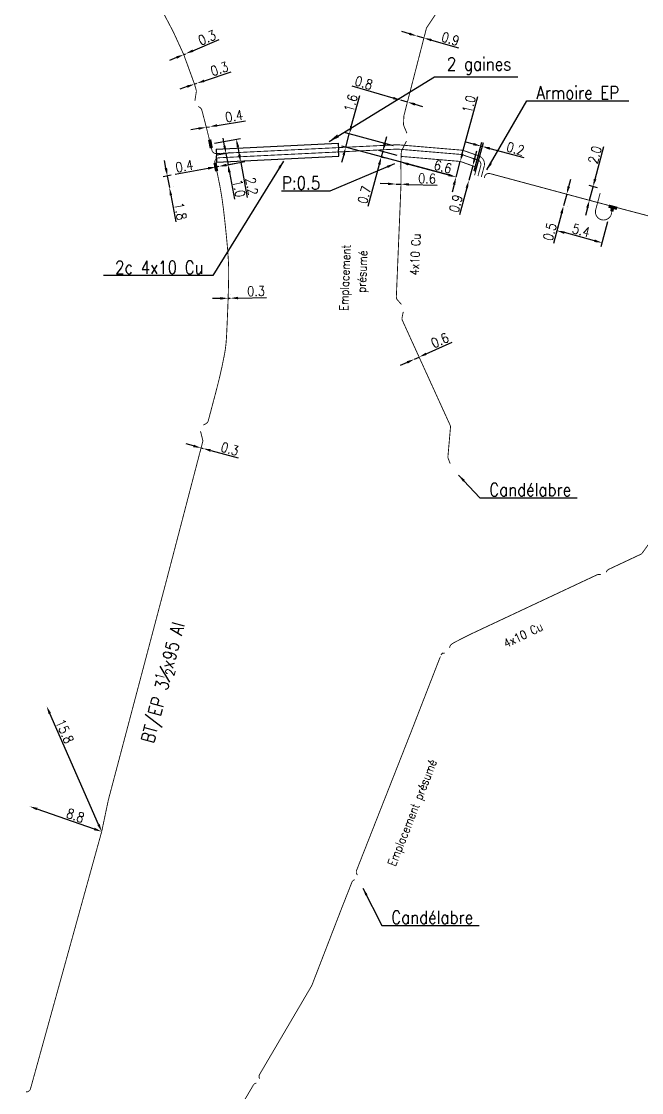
# Model space of a CAD drawing. Header units: millimetres. Extents: x 257011 to 257981, y 142997 to 144000.
# Drawn here: x 257338.4 to 257410, y 143789.8 to 143913.5 of the extents above; entities that cross this region are included whole.
import ezdxf
from ezdxf.enums import TextEntityAlignment as Align

# ---------------------------------------------------------------- set-up
doc = ezdxf.new("R2010")
doc.units = ezdxf.units.MM
doc.header["$PDMODE"] = 34
doc.linetypes.add('E_ST_Al', pattern=[2000, 1000, 1000])
doc.linetypes.add('E_ST_Cu', pattern=[2000, 1000, 1000])
doc.layers.get('0').update_dxf_attribs({"linetype": 'CONTINUOUS'})
doc.layers.get('DEFPOINTS').update_dxf_attribs({"linetype": 'CONTINUOUS'})
for name, color, linetype in [('E_110', 1, 'CONTINUOUS'), ('E_300', 7, 'CONTINUOUS'), ('E_400', 7, 'CONTINUOUS')]:
    doc.layers.add(name, color=color, linetype=linetype)
doc.styles.get("Standard").update_dxf_attribs({"font": 'romans.shx', "width": 0.85})
doc.dimstyles.get("Standard").update_dxf_attribs({"dimtxt": 1.5, "dimasz": 1.2, "dimexe": 0.625, "dimexo": 0.625, "dimgap": 0.25, "dimtad": 1, "dimdec": 1, "dimzin": 0, "dimdsep": 46, "dimtxsty": 'Standard', "dimcen": -0.5, "dimadec": 0, "dimazin": 0, "dimtfac": 1, "dimtdec": 1, "dimtmove": 0, "dimatfit": 3, "dimfxl": 0, "dimtolj": 1, "dimtzin": 0, "dimarcsym": 0})

# ---------------------------------------------------------------- blocks, each defined once
blk = doc.blocks.new('*D16')
at = {"layer": 'DEFPOINTS', "color": 0, "linetype": 'Continuous', "transparency": 16777216}
for p in [(257384.0805586174, 143911.851903649), (257384.0805586174, 143911.851903649), (257384.897266124, 143911.6163429376)]:
    blk.add_point(p, dxfattribs=at)
at = {"layer": 'E_110', "color": 0, "linetype": 'Continuous', "lineweight": -2, "transparency": 16777216}
for p, q in [((257383.2158094929, 143912.1013208729), (257382.3510603683, 143912.3507380968)), ((257384.0805586174, 143911.851903649), (257384.897266124, 143911.6163429376)), ((257385.7620152485, 143911.3669257138), (257388.8684205859, 143910.470953722))]:
    blk.add_line(p, q, dxfattribs=at)
at = {"layer": 'E_110', "color": 0, "linetype": 'Continuous', "transparency": 16777216}
for points in [[(257383.2573790302, 143912.245445727), (257383.1742399556, 143911.9571960188), (257384.0805586174, 143911.851903649)], [(257385.8035847858, 143911.5110505678), (257385.7204457112, 143911.2228008597), (257384.897266124, 143911.6163429376)]]:
    blk.add_solid(points, dxfattribs=at)
at = {"layer": 'E_110', "color": 0, "linetype": 'Continuous', "transparency": 16777216, "insert": (257387.9554401661, 143911.5148553764), "char_height": 1.125, "attachment_point": 5, "rotation": 343.91099660649814}
blk.add_mtext('\\A1;0.9', dxfattribs=at)
blk = doc.blocks.new('*D17')
at = {"layer": 'DEFPOINTS', "color": 0, "linetype": 'Continuous', "transparency": 16777216}
for p in [(257382.2154275738, 143904.4311930106), (257382.2154275738, 143904.4311930106), (257382.9840934623, 143904.2094888117)]:
    blk.add_point(p, dxfattribs=at)
at = {"layer": 'E_110', "color": 0, "linetype": 'Continuous', "lineweight": -2, "transparency": 16777216}
for p, q in [((257381.3506784492, 143904.6806102344), (257376.601000912, 143906.05054673)), ((257382.9840934623, 143904.2094888117), (257382.2154275738, 143904.4311930106)), ((257383.8488425869, 143903.9600715879), (257384.7135917115, 143903.7106543641))]:
    blk.add_line(p, q, dxfattribs=at)
at = {"layer": 'E_110', "color": 0, "linetype": 'Continuous', "transparency": 16777216}
for points in [[(257381.3922479865, 143904.8247350886), (257381.3091089119, 143904.5364853804), (257382.2154275738, 143904.4311930106)], [(257383.8904121242, 143904.104196442), (257383.8072730496, 143903.8159467338), (257382.9840934623, 143904.2094888117)]]:
    blk.add_solid(points, dxfattribs=at)
at = {"layer": 'E_110', "color": 0, "linetype": 'Continuous', "transparency": 16777216, "insert": (257377.9515527988, 143906.4415839548), "char_height": 1.125, "attachment_point": 5, "rotation": 343.9109966112014}
blk.add_mtext('\\A1;0.8', dxfattribs=at)
blk = doc.blocks.new('*D18')
at = {"layer": 'DEFPOINTS', "color": 0, "linetype": 'Continuous', "transparency": 16777216}
for p in [(257381.6484903214, 143894.7444135288), (257381.6484903214, 143894.7444135288), (257382.2482731256, 143894.7282707989)]:
    blk.add_point(p, dxfattribs=at)
at = {"layer": 'E_110', "color": 0, "linetype": 'Continuous', "lineweight": -2, "transparency": 16777216}
for p, q in [((257380.748816115, 143894.7686276236), (257379.8491419086, 143894.7928417185)), ((257381.6484903214, 143894.7444135288), (257382.2482731256, 143894.7282707989)), ((257383.147947332, 143894.704056704), (257386.4253319409, 143894.6158482156))]:
    blk.add_line(p, q, dxfattribs=at)
at = {"layer": 'E_110', "color": 0, "linetype": 'Continuous', "transparency": 16777216}
for points in [[(257380.7528517974, 143894.9185733247), (257380.7447804325, 143894.6186819226), (257381.6484903214, 143894.7444135288)], [(257383.1519830145, 143894.8540024051), (257383.1439116495, 143894.554111003), (257382.2482731256, 143894.7282707989)]]:
    blk.add_solid(points, dxfattribs=at)
at = {"layer": 'E_110', "color": 0, "linetype": 'Continuous', "transparency": 16777216, "insert": (257385.256655152, 143895.3975739177), "char_height": 1.125, "attachment_point": 5, "rotation": 358.4582968116685}
blk.add_mtext('\\A1;0.6', dxfattribs=at)
blk = doc.blocks.new('*D19')
at = {"layer": 'DEFPOINTS', "color": 0, "linetype": 'Continuous', "transparency": 16777216}
for p in [(257383.7862178824, 143874.5155924074), (257383.7862178824, 143874.5155924074), (257384.3322710275, 143874.7642406787)]:
    blk.add_point(p, dxfattribs=at)
at = {"layer": 'E_110', "color": 0, "linetype": 'Continuous', "lineweight": -2, "transparency": 16777216}
for p, q in [((257385.1513507451, 143875.1372130855), (257388.1351411448, 143876.4958982818)), ((257382.9671381648, 143874.1426200006), (257382.1480584473, 143873.7696475938)), ((257383.7862178824, 143874.5155924074), (257384.3322710275, 143874.7642406787))]:
    blk.add_line(p, q, dxfattribs=at)
at = {"layer": 'E_110', "color": 0, "linetype": 'Continuous', "transparency": 16777216}
for points in [[(257385.0891886773, 143875.2737263718), (257385.2135128129, 143875.0006997992), (257384.3322710275, 143874.7642406787)], [(257382.904976097, 143874.2791332869), (257383.0293002326, 143874.0061067143), (257383.7862178824, 143874.5155924074)]]:
    blk.add_solid(points, dxfattribs=at)
at = {"layer": 'E_110', "color": 0, "linetype": 'Continuous', "transparency": 16777216, "insert": (257386.7419754647, 143876.6856083184), "char_height": 1.125, "attachment_point": 5, "rotation": 24.482405181114153}
blk.add_mtext('\\A1;0.6', dxfattribs=at)
blk = doc.blocks.new('*D36')
at = {"layer": 'DEFPOINTS', "color": 0, "linetype": 'Continuous', "transparency": 16777216}
for p in [(257382.2328886823, 143897.2722950568), (257388.6065720284, 143895.5587721934), (257388.6065720284, 143895.5587721933)]:
    blk.add_point(p, dxfattribs=at)
at = {"layer": 'E_110', "color": 0, "linetype": 'Continuous', "lineweight": -2, "transparency": 16777216}
for p, q in [((257382.1111896153, 143896.8196186828), (257382.1111896152, 143896.8196186827)), ((257383.1020273204, 143897.0386328481), (257387.7374333903, 143895.792434402)), ((257388.4848729614, 143895.1060958194), (257388.4848729614, 143895.1060958193))]:
    blk.add_line(p, q, dxfattribs=at)
at = {"layer": 'E_110', "color": 0, "linetype": 'Continuous', "transparency": 16777216}
for points in [[(257383.1409710218, 143897.1834892877), (257383.0630836189, 143896.8937764084), (257382.2328886823, 143897.2722950567)], [(257387.7763770917, 143895.9372908417), (257387.6984896889, 143895.6475779623), (257388.6065720284, 143895.5587721933)]]:
    blk.add_solid(points, dxfattribs=at)
at = {"layer": 'E_110', "color": 0, "linetype": 'Continuous', "transparency": 16777216, "insert": (257387.080295678, 143896.7457325444), "char_height": 1.125, "attachment_point": 5, "rotation": 344.95220706521417}
blk.add_mtext('\\A1;6.6', dxfattribs=at)
blk = doc.blocks.new('*D37')
at = {"layer": 'DEFPOINTS', "color": 0, "linetype": 'Continuous', "transparency": 16777216}
for p in [(257379.4643330626, 143898.0166030355), (257379.969502646, 143897.8807915141), (257382.2605666528, 143897.9379342085)]:
    blk.add_point(p, dxfattribs=at)
at = {"layer": 'E_110', "color": 0, "linetype": 'Continuous', "lineweight": -2, "transparency": 16777216}
for p, q in [((257380.3719208946, 143899.3776413908), (257380.6055831035, 143900.2467800289)), ((257381.8078902788, 143898.0596332756), (257379.6855823118, 143898.6302018199)), ((257379.9170094366, 143897.8949039684), (257380.42217902, 143897.759092447)), ((257380.1382586858, 143898.5085027528), (257379.969502646, 143897.8807915141)), ((257379.7358404371, 143897.0116528761), (257378.4314717512, 143892.1598746243))]:
    blk.add_line(p, q, dxfattribs=at)
at = {"layer": 'E_110', "color": 0, "linetype": 'Continuous', "transparency": 16777216}
for points in [[(257380.227064455, 143899.4165850923), (257380.5167773343, 143899.3386976894), (257380.1382586858, 143898.5085027528)], [(257379.5909839975, 143897.0505965776), (257379.8806968768, 143896.9727091746), (257379.969502646, 143897.8807915141)]]:
    blk.add_solid(points, dxfattribs=at)
at = {"layer": 'E_110', "color": 0, "linetype": 'Continuous', "transparency": 16777216, "insert": (257378.0159574717, 143893.5030977606), "char_height": 1.125, "attachment_point": 5, "rotation": 74.9522070503977}
blk.add_mtext('\\A1;0.7', dxfattribs=at)
blk = doc.blocks.new('*D38')
at = {"layer": 'DEFPOINTS', "color": 0, "linetype": 'Continuous', "transparency": 16777216}
for p in [(257389.0907701059, 143897.3598133631), (257388.6065720284, 143895.5587721934), (257388.6065720283, 143895.5587721935)]:
    blk.add_point(p, dxfattribs=at)
at = {"layer": 'E_110', "color": 0, "linetype": 'Continuous', "lineweight": -2, "transparency": 16777216}
for p, q in [((257389.3244323146, 143898.2289520013), (257391.1059767282, 143904.8556508324)), ((257388.6065720283, 143895.5587721935), (257389.0907701059, 143897.3598133632)), ((257388.1538956544, 143895.6804712605), (257388.1538956543, 143895.6804712605)), ((257388.3729098196, 143894.6896335554), (257388.1392476109, 143893.8204949173))]:
    blk.add_line(p, q, dxfattribs=at)
at = {"layer": 'E_110', "color": 0, "linetype": 'Continuous', "transparency": 16777216}
for points in [[(257389.1795758749, 143898.2678957027), (257389.4692887542, 143898.1900082998), (257389.0907701059, 143897.3598133632)], [(257388.2280533799, 143894.7285772568), (257388.5177662593, 143894.6506898539), (257388.6065720283, 143895.5587721935)]]:
    blk.add_solid(points, dxfattribs=at)
at = {"layer": 'E_110', "color": 0, "linetype": 'Continuous', "transparency": 16777216, "insert": (257390.0906599038, 143903.9678261252), "char_height": 1.125, "attachment_point": 5, "rotation": 74.95220706039304}
blk.add_mtext('\\A1;1.0', dxfattribs=at)
blk = doc.blocks.new('*D39')
at = {"layer": 'DEFPOINTS', "color": 0, "linetype": 'Continuous', "transparency": 16777216}
for p in [(257391.4715336029, 143899.1297923487), (257390.5778059908, 143895.8054498916), (257390.7419766226, 143895.7613136967)]:
    blk.add_point(p, dxfattribs=at)
at = {"layer": 'E_110', "color": 0, "linetype": 'Continuous', "lineweight": -2, "transparency": 16777216}
for p, q in [((257390.6023949647, 143899.363454557), (257389.7332563265, 143899.5971167653)), ((257390.6995050577, 143896.2581262656), (257391.5932326698, 143899.5824687228)), ((257390.8636756894, 143896.2139900707), (257391.7574033014, 143899.5383325279)), ((257391.4715336029, 143899.1297923487), (257391.6357042346, 143899.0856561538)), ((257392.5048428728, 143898.8519939455), (257396.4171169151, 143897.8002047925))]:
    blk.add_line(p, q, dxfattribs=at)
at = {"layer": 'E_110', "color": 0, "linetype": 'Continuous', "transparency": 16777216}
for points in [[(257390.6413386661, 143899.5083109968), (257390.5634512633, 143899.2185981174), (257391.4715336029, 143899.1297923487)], [(257392.5437865742, 143898.9968503852), (257392.4658991714, 143898.7071375059), (257391.6357042346, 143899.0856561538)]]:
    blk.add_solid(points, dxfattribs=at)
at = {"layer": 'E_110', "color": 0, "linetype": 'Continuous', "transparency": 16777216, "insert": (257395.4633307929, 143898.8332549091), "char_height": 1.125, "attachment_point": 5, "rotation": 344.9522070878799}
blk.add_mtext('\\A1;0.2', dxfattribs=at)
blk = doc.blocks.new('*D40')
at = {"layer": 'DEFPOINTS', "color": 0, "linetype": 'Continuous', "transparency": 16777216}
for p in [(257390.5269457365, 143896.8546313218), (257390.0726025527, 143895.1646395255), (257390.0726025527, 143895.1646395255)]:
    blk.add_point(p, dxfattribs=at)
at = {"layer": 'E_110', "color": 0, "linetype": 'Continuous', "lineweight": -2, "transparency": 16777216}
for p, q in [((257390.7606079453, 143897.7237699599), (257390.9942701541, 143898.592908598)), ((257390.5269457365, 143896.8546313218), (257390.0726025527, 143895.1646395255)), ((257389.8389403439, 143894.2955008874), (257388.9995644927, 143891.173327268))]:
    blk.add_line(p, q, dxfattribs=at)
at = {"layer": 'E_110', "color": 0, "linetype": 'Continuous', "transparency": 16777216}
for points in [[(257390.6157515057, 143897.7627136614), (257390.905464385, 143897.6848262585), (257390.5269457365, 143896.8546313218)], [(257389.6940839042, 143894.3344445889), (257389.9837967836, 143894.256557186), (257390.0726025527, 143895.1646395255)]]:
    blk.add_solid(points, dxfattribs=at)
at = {"layer": 'E_110', "color": 0, "linetype": 'Continuous', "transparency": 16777216, "insert": (257388.5781391155, 143892.494563266), "char_height": 1.125, "attachment_point": 5, "rotation": 74.95220705473527}
blk.add_mtext('\\A1;0.9', dxfattribs=at)
blk = doc.blocks.new('*D41')
at = {"layer": 'DEFPOINTS', "color": 0, "linetype": 'Continuous', "transparency": 16777216}
for p in [(257401.3738719273, 143893.5760787343), (257401.01039738, 143892.2240852974), (257401.0103973808, 143892.2240852972)]:
    blk.add_point(p, dxfattribs=at)
at = {"layer": 'E_110', "color": 0, "linetype": 'Continuous', "lineweight": -2, "transparency": 16777216}
for p, q in [((257401.6075341364, 143894.4452173723), (257401.8411963452, 143895.3143560103)), ((257401.3738719277, 143893.5760787342), (257401.0103973808, 143892.2240852972)), ((257401.8265483013, 143893.4543796672), (257401.8265483017, 143893.4543796671)), ((257400.776735172, 143891.3549466591), (257399.8455963899, 143887.8914482301)), ((257401.463073754, 143892.1023862304), (257401.4630737548, 143892.1023862302))]:
    blk.add_line(p, q, dxfattribs=at)
at = {"layer": 'E_110', "color": 0, "linetype": 'Continuous', "transparency": 16777216}
for points in [[(257401.4626776968, 143894.4841610737), (257401.7523905761, 143894.4062736708), (257401.3738719277, 143893.5760787342)], [(257400.6318787324, 143891.3938903606), (257400.9215916117, 143891.3160029577), (257401.0103973808, 143892.2240852972)]]:
    blk.add_solid(points, dxfattribs=at)
at = {"layer": 'E_110', "color": 0, "linetype": 'Continuous', "transparency": 16777216, "insert": (257399.4300821103, 143889.2346713662), "char_height": 1.125, "attachment_point": 5, "rotation": 74.95220705806165}
blk.add_mtext('\\A1;0.5', dxfattribs=at)
blk = doc.blocks.new('*D42')
at = {"layer": 'DEFPOINTS', "color": 0, "linetype": 'Continuous', "transparency": 16777216}
for p in [(257401.0103973799, 143892.2240852974), (257406.2252292086, 143890.8221120456), (257400.2418174969, 143889.365246991)]:
    blk.add_point(p, dxfattribs=at)
at = {"layer": 'E_110', "color": 0, "linetype": 'Continuous', "lineweight": -2, "transparency": 16777216}
for p, q in [((257400.8886983129, 143891.7714089234), (257400.1201184299, 143888.912570617)), ((257406.1035301416, 143890.3694356716), (257405.3349502586, 143887.5105973652)), ((257404.5875106875, 143888.1969359478), (257401.110956135, 143889.1315847824))]:
    blk.add_line(p, q, dxfattribs=at)
at = {"layer": 'E_110', "color": 0, "linetype": 'Continuous', "transparency": 16777216}
for points in [[(257401.1498998365, 143889.2764412221), (257401.0720124336, 143888.9867283427), (257400.2418174969, 143889.365246991)], [(257404.626454389, 143888.3417923875), (257404.5485669861, 143888.0520795081), (257405.4566493256, 143887.9632737392)]]:
    blk.add_solid(points, dxfattribs=at)
at = {"layer": 'E_110', "color": 0, "linetype": 'Continuous', "transparency": 16777216, "insert": (257403.0439519185, 143889.3885425635), "char_height": 1.125, "attachment_point": 5, "rotation": 344.9522070657281}
blk.add_mtext('\\A1;5.4', dxfattribs=at)
blk = doc.blocks.new('*D43')
at = {"layer": 'DEFPOINTS', "color": 0, "linetype": 'Continuous', "transparency": 16777216}
for p in [(257404.4181924152, 143894.4410075097), (257405.3716189483, 143894.1846850546), (257403.9961333679, 143892.8711009863)]:
    blk.add_point(p, dxfattribs=at)
at = {"layer": 'E_110', "color": 0, "linetype": 'Continuous', "lineweight": -2, "transparency": 16777216}
for p, q in [((257404.6518546239, 143895.3101461478), (257405.6631257698, 143899.0717078975)), ((257404.9189425743, 143894.3063841216), (257403.9655160412, 143894.5627065767)), ((257403.9961333678, 143892.8711009863), (257404.4181924152, 143894.4410075097)), ((257403.7624711591, 143892.0019623482), (257403.5288089504, 143891.1328237101))]:
    blk.add_line(p, q, dxfattribs=at)
at = {"layer": 'E_110', "color": 0, "linetype": 'Continuous', "transparency": 16777216}
for points in [[(257404.5069981842, 143895.3490898492), (257404.7967110635, 143895.2712024463), (257404.4181924152, 143894.4410075097)], [(257403.6176147194, 143892.0409060496), (257403.9073275988, 143891.9630186467), (257403.9961333678, 143892.8711009863)]]:
    blk.add_solid(points, dxfattribs=at)
at = {"layer": 'E_110', "color": 0, "linetype": 'Continuous', "transparency": 16777216, "insert": (257404.6300756527, 143898.1179217758), "char_height": 1.125, "attachment_point": 5, "rotation": 74.95220706315794}
blk.add_mtext('\\A1;2.0', dxfattribs=at)
blk = doc.blocks.new('*D137')
at = {"layer": 'DEFPOINTS', "color": 0, "linetype": 'Continuous', "transparency": 16777216}
for p in [(257339.3812357491, 143822.8539637065), (257339.3812357491, 143822.8539637064), (257347.6885256034, 143819.9507008394)]:
    blk.add_point(p, dxfattribs=at)
at = {"layer": 'E_110', "color": 0, "linetype": 'Continuous', "lineweight": -2, "transparency": 16777216}
blk.add_line((257346.8389164138, 143820.2476254507), (257340.2308449387, 143822.557039095), dxfattribs=at)
at = {"layer": 'E_110', "color": 0, "linetype": 'Continuous', "transparency": 16777216}
for points in [[(257340.2803323739, 143822.6986406266), (257340.1813575035, 143822.4154375634), (257339.3812357491, 143822.8539637064)], [(257346.888403849, 143820.3892269823), (257346.7894289786, 143820.1060239191), (257347.6885256034, 143819.9507008393)]]:
    blk.add_solid(points, dxfattribs=at)
at = {"layer": 'E_110', "color": 0, "linetype": 'Continuous', "transparency": 16777216, "insert": (257344.661317228, 143821.8031439268), "char_height": 1.125, "attachment_point": 5, "rotation": 340.73630862838536}
blk.add_mtext('\\A1;8.8', dxfattribs=at)
blk = doc.blocks.new('*D138')
at = {"layer": 'DEFPOINTS', "color": 0, "linetype": 'Continuous', "transparency": 16777216}
for p in [(257341.3359037595, 143834.4173589092), (257341.3359037595, 143834.4173589092), (257347.6885256035, 143819.9507008394)]:
    blk.add_point(p, dxfattribs=at)
at = {"layer": 'E_110', "color": 0, "linetype": 'Continuous', "lineweight": -2, "transparency": 16777216}
blk.add_line((257347.3266673972, 143820.7747509826), (257341.6977619658, 143833.5933087659), dxfattribs=at)
at = {"layer": 'E_110', "color": 0, "linetype": 'Continuous', "transparency": 16777216}
for points in [[(257341.8351036564, 143833.653618467), (257341.5604202753, 143833.5329990649), (257341.3359037595, 143834.4173589092)], [(257347.4640090878, 143820.8350606837), (257347.1893257067, 143820.7144412816), (257347.6885256035, 143819.9507008394)]]:
    blk.add_solid(points, dxfattribs=at)
at = {"layer": 'E_110', "color": 0, "linetype": 'Continuous', "transparency": 16777216, "insert": (257343.419907355, 143831.5368840626), "char_height": 1.125, "attachment_point": 5, "rotation": 293.7073148051027}
blk.add_mtext('\\A1;15.8', dxfattribs=at)
blk = doc.blocks.new('*D139')
at = {"layer": 'DEFPOINTS', "color": 0, "linetype": 'Continuous', "transparency": 16777216}
for p in [(257359.1623859738, 143864.263766694), (257359.4040087981, 143864.1995918488), (257359.4040087982, 143864.1995918491)]:
    blk.add_point(p, dxfattribs=at)
at = {"layer": 'E_110', "color": 0, "linetype": 'Continuous', "lineweight": -2, "transparency": 16777216}
for p, q in [((257358.2925438062, 143864.4947961369), (257357.4227016385, 143864.7258255794)), ((257359.1623859739, 143864.2637666943), (257359.4040087982, 143864.1995918491)), ((257359.2827138085, 143864.7168094896), (257359.2827138086, 143864.71680949)), ((257359.5243366327, 143864.6526346445), (257359.5243366328, 143864.6526346448)), ((257360.2738509658, 143863.9685624066), (257363.4425617197, 143863.1269551514))]:
    blk.add_line(p, q, dxfattribs=at)
at = {"layer": 'E_110', "color": 0, "linetype": 'Continuous', "transparency": 16777216}
for points in [[(257358.3310487133, 143864.6397698315), (257358.2540388991, 143864.3498224423), (257359.1623859739, 143864.2637666943)], [(257360.3123558729, 143864.1135361012), (257360.2353460587, 143863.823588712), (257359.4040087982, 143864.1995918491)]]:
    blk.add_solid(points, dxfattribs=at)
at = {"layer": 'E_110', "color": 0, "linetype": 'Continuous', "transparency": 16777216, "insert": (257362.4856519622, 143864.1571125308), "char_height": 1.125, "attachment_point": 5, "rotation": 345.12569520120223}
blk.add_mtext('\\A1;0.3', dxfattribs=at)
blk = doc.blocks.new('*D140')
at = {"layer": 'DEFPOINTS', "color": 0, "linetype": 'Continuous', "transparency": 16777216}
for p in [(257356.1771634505, 143895.8523322213), (257355.5112091742, 143894.3396350521), (257355.5112091749, 143894.3396350522)]:
    blk.add_point(p, dxfattribs=at)
at = {"layer": 'E_110', "color": 0, "linetype": 'Continuous', "lineweight": -2, "transparency": 16777216}
for p, q in [((257355.099066494, 143896.5682153243), (257354.9354001634, 143897.4532087323)), ((257355.7162293838, 143895.7670893407), (257354.801798758, 143895.5979790357)), ((257355.2627328247, 143895.6832219163), (257355.5112091749, 143894.3396350522)), ((257355.9721432409, 143894.4248779326), (257355.9721432415, 143894.4248779328)), ((257355.6748755056, 143893.4546416442), (257356.2462463564, 143890.3650664431))]:
    blk.add_line(p, q, dxfattribs=at)
at = {"layer": 'E_110', "color": 0, "linetype": 'Continuous', "transparency": 16777216}
for points in [[(257355.2465653954, 143896.595493046), (257354.9515675927, 143896.5409376025), (257355.2627328247, 143895.6832219163)], [(257355.8223744069, 143893.481919366), (257355.5273766042, 143893.4273639224), (257355.5112091749, 143894.3396350522)]]:
    blk.add_solid(points, dxfattribs=at)
at = {"layer": 'E_110', "color": 0, "linetype": 'Continuous', "transparency": 16777216, "insert": (257356.779888603, 143891.6037459486), "char_height": 1.125, "attachment_point": 5, "rotation": 280.4776218003373}
blk.add_mtext('\\A1;1.8', dxfattribs=at)
blk = doc.blocks.new('*D141')
at = {"layer": 'DEFPOINTS', "color": 0, "linetype": 'Continuous', "transparency": 16777216}
for p in [(257360.8660838738, 143896.7194781156), (257361.1944087853, 143896.7801969108), (257361.1944087853, 143896.7801969108)]:
    blk.add_point(p, dxfattribs=at)
at = {"layer": 'E_110', "color": 0, "linetype": 'Continuous', "lineweight": -2, "transparency": 16777216}
for p, q in [((257359.9810904658, 143896.5558117849), (257356.1771634505, 143895.8523322213)), ((257361.1944087853, 143896.7801969108), (257360.8660838738, 143896.7194781155)), ((257362.0794021934, 143896.9438632414), (257362.9643956013, 143897.1075295719))]:
    blk.add_line(p, q, dxfattribs=at)
at = {"layer": 'E_110', "color": 0, "linetype": 'Continuous', "transparency": 16777216}
for points in [[(257359.953812744, 143896.7033106863), (257360.0083681876, 143896.4083128836), (257360.8660838738, 143896.7194781155)], [(257362.0521244716, 143897.0913621427), (257362.1066799151, 143896.79636434), (257361.1944087853, 143896.7801969108)]]:
    blk.add_solid(points, dxfattribs=at)
at = {"layer": 'E_110', "color": 0, "linetype": 'Continuous', "transparency": 16777216, "insert": (257357.2326186426, 143896.8102404619), "char_height": 1.125, "attachment_point": 5, "rotation": 10.47762179620438}
blk.add_mtext('\\A1;0.4', dxfattribs=at)
blk = doc.blocks.new('*D142')
at = {"layer": 'DEFPOINTS', "color": 0, "linetype": 'Continuous', "transparency": 16777216}
for p in [(257360.5656426282, 143898.020160294), (257361.1944087854, 143896.7801969108), (257362.2757041008, 143896.9801663512)]:
    blk.add_point(p, dxfattribs=at)
at = {"layer": 'E_110', "color": 0, "linetype": 'Continuous', "lineweight": -2, "transparency": 16777216}
for p, q in [((257361.8695151283, 143899.1765531196), (257361.7058487977, 143900.0615465276)), ((257361.0265766949, 143898.1054031745), (257362.4941155256, 143898.3768025921)), ((257362.033181459, 143898.2915597116), (257362.2757041008, 143896.9801663512)), ((257361.6553428521, 143896.8654397913), (257362.7366381675, 143897.0654092318)), ((257362.4393704315, 143896.0951729433), (257363.0107412823, 143893.0055977421))]:
    blk.add_line(p, q, dxfattribs=at)
at = {"layer": 'E_110', "color": 0, "linetype": 'Continuous', "transparency": 16777216}
for points in [[(257362.0170140297, 143899.2038308413), (257361.722016227, 143899.1492753978), (257362.033181459, 143898.2915597116)], [(257362.5868693329, 143896.122450665), (257362.2918715301, 143896.0678952215), (257362.2757041008, 143896.9801663512)]]:
    blk.add_solid(points, dxfattribs=at)
at = {"layer": 'E_110', "color": 0, "linetype": 'Continuous', "transparency": 16777216, "insert": (257363.5443835289, 143894.2442772475), "char_height": 1.125, "attachment_point": 5, "rotation": 280.47762179919357}
blk.add_mtext('\\A1;1.0', dxfattribs=at)
blk = doc.blocks.new('*D143')
at = {"layer": 'DEFPOINTS', "color": 0, "linetype": 'Continuous', "transparency": 16777216}
for p in [(257360.2442903695, 143899.385013969), (257361.1944087853, 143896.7801969108), (257363.7396515767, 143897.2509016013)]:
    blk.add_point(p, dxfattribs=at)
at = {"layer": 'E_110', "color": 0, "linetype": 'Continuous', "lineweight": -2, "transparency": 16777216}
for p, q in [((257360.7052244362, 143899.4702568496), (257363.7033737319, 143900.0247198428)), ((257363.4061059959, 143899.0544835543), (257363.575985246, 143898.1358950093)), ((257361.655342852, 143896.8654397913), (257364.2005856434, 143897.3361444819)), ((257363.7396515767, 143897.2509016013), (257364.492059723, 143893.1824029256))]:
    blk.add_line(p, q, dxfattribs=at)
at = {"layer": 'E_110', "color": 0, "linetype": 'Continuous', "transparency": 16777216}
for points in [[(257363.5536048973, 143899.0817612761), (257363.2586070946, 143899.0272058325), (257363.2424396652, 143899.9394769623)], [(257363.7234841474, 143898.1631727311), (257363.4284863447, 143898.1086172876), (257363.7396515767, 143897.2509016013)]]:
    blk.add_solid(points, dxfattribs=at)
at = {"layer": 'E_110', "color": 0, "linetype": 'Continuous', "transparency": 16777216, "insert": (257365.013280864, 143894.4882471093), "char_height": 1.125, "attachment_point": 5, "rotation": 280.47762179934676}
blk.add_mtext('\\A1;2.2', dxfattribs=at)
blk = doc.blocks.new('*D144')
at = {"layer": 'DEFPOINTS', "color": 0, "linetype": 'Continuous', "transparency": 16777216}
for p in [(257359.771963815, 143901.3036687906), (257360.1173276443, 143901.3604475302), (257360.1173276443, 143901.3604475301)]:
    blk.add_point(p, dxfattribs=at)
at = {"layer": 'E_110', "color": 0, "linetype": 'Continuous', "lineweight": -2, "transparency": 16777216}
for p, q in [((257359.771963815, 143901.3036687906), (257360.1173276443, 143901.3604475301)), ((257361.0054060631, 143901.5064500034), (257364.2854814131, 143902.0457031859)), ((257358.8838853962, 143901.1576663173), (257357.9958069775, 143901.0116638441))]:
    blk.add_line(p, q, dxfattribs=at)
at = {"layer": 'E_110', "color": 0, "linetype": 'Continuous', "transparency": 16777216}
for points in [[(257358.8595516506, 143901.3056793871), (257358.9082191417, 143901.0096532475), (257359.771963815, 143901.3036687906)], [(257360.9810723175, 143901.6544630732), (257361.0297398086, 143901.3584369336), (257360.1173276443, 143901.3604475301)]]:
    blk.add_solid(points, dxfattribs=at)
at = {"layer": 'E_110', "color": 0, "linetype": 'Continuous', "transparency": 16777216, "insert": (257362.9678142197, 143902.5891431802), "char_height": 1.125, "attachment_point": 5, "rotation": 9.3360651136077}
blk.add_mtext('\\A1;0.4', dxfattribs=at)
blk = doc.blocks.new('*D145')
at = {"layer": 'DEFPOINTS', "color": 0, "linetype": 'Continuous', "transparency": 16777216}
for p in [(257362.2888625888, 143881.5565008148), (257362.2888625888, 143881.5565008151), (257362.5388171055, 143881.5612694278)]:
    blk.add_point(p, dxfattribs=at)
at = {"layer": 'E_110', "color": 0, "linetype": 'Continuous', "lineweight": -2, "transparency": 16777216}
for p, q in [((257361.3890263294, 143881.5393338081), (257360.4891900699, 143881.5221668011)), ((257362.2799214394, 143882.0251655332), (257362.2799214394, 143882.0251655336)), ((257362.2888625888, 143881.5565008151), (257362.5388171055, 143881.5612694282)), ((257362.529875956, 143882.0299341463), (257362.529875956, 143882.0299341466)), ((257363.4386533649, 143881.5784364352), (257366.7166283105, 143881.6409733893))]:
    blk.add_line(p, q, dxfattribs=at)
at = {"layer": 'E_110', "color": 0, "linetype": 'Continuous', "transparency": 16777216}
for points in [[(257361.3861651616, 143881.689306518), (257361.3918874972, 143881.3893610982), (257362.2888625888, 143881.5565008151)], [(257363.4357921971, 143881.7284091451), (257363.4415145328, 143881.4284637253), (257362.5388171055, 143881.5612694282)]]:
    blk.add_solid(points, dxfattribs=at)
at = {"layer": 'E_110', "color": 0, "linetype": 'Continuous', "transparency": 16777216, "insert": (257365.5132531285, 143882.3681519653), "char_height": 1.125, "attachment_point": 5, "rotation": 1.0929518915545495}
blk.add_mtext('\\A1;0.3', dxfattribs=at)
blk = doc.blocks.new('*D146')
at = {"layer": 'DEFPOINTS', "color": 0, "linetype": 'Continuous', "transparency": 16777216}
for p in [(257375.861848338, 143898.9851073663), (257381.827031271, 143899.0382199297), (257388.6065720284, 143895.5587721934)]:
    blk.add_point(p, dxfattribs=at)
at = {"layer": 'E_110', "color": 0, "linetype": 'Continuous', "lineweight": -2, "transparency": 16777216}
for p, q in [((257376.5109100286, 143901.3993813611), (257377.4739471106, 143904.9815298938)), ((257381.374354897, 143899.1599189967), (257375.824571446, 143900.65194179)), ((257375.861848338, 143898.9851073663), (257376.27724782, 143900.5302427229)), ((257388.1538956544, 143895.6804712604), (257375.409171964, 143899.1068064333)), ((257375.6281861294, 143898.1159687282), (257375.3945239208, 143897.2468300901))]:
    blk.add_line(p, q, dxfattribs=at)
at = {"layer": 'E_110', "color": 0, "linetype": 'Continuous', "transparency": 16777216}
for points in [[(257376.366053589, 143901.4383250625), (257376.6557664683, 143901.3604376596), (257376.27724782, 143900.5302427229)], [(257375.4833296897, 143898.1549124296), (257375.7730425691, 143898.0770250267), (257375.861848338, 143898.9851073663)]]:
    blk.add_solid(points, dxfattribs=at)
at = {"layer": 'E_110', "color": 0, "linetype": 'Continuous', "transparency": 16777216, "insert": (257376.4586302862, 143904.0937051866), "char_height": 1.125, "attachment_point": 5, "rotation": 74.95220706585593}
blk.add_mtext('\\A1;1.6', dxfattribs=at)
blk = doc.blocks.new('*D147')
at = {"layer": 'DEFPOINTS', "color": 0, "linetype": 'Continuous', "transparency": 16777216}
for p in [(257358.4026681219, 143906.2888336304), (257358.6868570058, 143906.3849412691), (257358.6868570058, 143906.384941269)]:
    blk.add_point(p, dxfattribs=at)
at = {"layer": 'E_110', "color": 0, "linetype": 'Continuous', "lineweight": -2, "transparency": 16777216}
for p, q in [((257359.5394236579, 143906.6732641849), (257362.645202176, 143907.7235833786)), ((257358.4026681219, 143906.2888336304), (257358.6868570058, 143906.384941269)), ((257357.5501014698, 143906.0005107145), (257356.6975348178, 143905.7121877986))]:
    blk.add_line(p, q, dxfattribs=at)
at = {"layer": 'E_110', "color": 0, "linetype": 'Continuous', "transparency": 16777216}
for points in [[(257357.5020476505, 143906.1426051565), (257357.5981552891, 143905.8584162725), (257358.4026681219, 143906.2888336304)], [(257359.4913698386, 143906.8153586269), (257359.5874774772, 143906.5311697429), (257358.6868570058, 143906.384941269)]]:
    blk.add_solid(points, dxfattribs=at)
at = {"layer": 'E_110', "color": 0, "linetype": 'Continuous', "transparency": 16777216, "insert": (257361.2783271464, 143908.0530574497), "char_height": 1.125, "attachment_point": 5, "rotation": 18.684624694310223}
blk.add_mtext('\\A1;0.3', dxfattribs=at)
blk = doc.blocks.new('*D148')
at = {"layer": 'DEFPOINTS', "color": 0, "linetype": 'Continuous', "transparency": 16777216}
for p in [(257357.1589141821, 143909.7036818409), (257357.3892476948, 143909.8008748079), (257357.3892476948, 143909.8008748078)]:
    blk.add_point(p, dxfattribs=at)
at = {"layer": 'E_110', "color": 0, "linetype": 'Continuous', "lineweight": -2, "transparency": 16777216}
for p, q in [((257358.2184483412, 143910.1507694892), (257361.2391078388, 143911.4253858284)), ((257356.3297135357, 143909.3537871595), (257355.5005128894, 143909.0038924782)), ((257357.1589141821, 143909.7036818409), (257357.3892476948, 143909.8008748078))]:
    blk.add_line(p, q, dxfattribs=at)
at = {"layer": 'E_110', "color": 0, "linetype": 'Continuous', "transparency": 16777216}
for points in [[(257358.160132561, 143910.2889695969), (257358.2767641215, 143910.0125693814), (257357.3892476948, 143909.8008748078)], [(257356.2713977555, 143909.4919872672), (257356.3880293159, 143909.2155870518), (257357.1589141821, 143909.7036818409)]]:
    blk.add_solid(points, dxfattribs=at)
at = {"layer": 'E_110', "color": 0, "linetype": 'Continuous', "transparency": 16777216, "insert": (257359.851799512, 143911.6540255381), "char_height": 1.125, "attachment_point": 5, "rotation": 22.878103014317084}
blk.add_mtext('\\A1;0.3', dxfattribs=at)
blk = doc.blocks.new('E_300_02')
at = {"color": 0, "linetype": 'Continuous'}
blk.add_solid([(-0.5, 0.1875), (-0.5, -0.1875), (0.5, 0.1875), (0.5, -0.1875)], dxfattribs=at)
at = {"color": 0, "linetype": 'Continuous', "width": 0.75, "flags": 3}
for tag, p in [('DEF_LEG', (0, -4.625)), ('DEF_COUP', (0.0420291814341951, -6.720711879033946)), ('DEF_TYPE', (0, -8.625))]:
    blk.add_attdef(tag, text='', height=1.2, dxfattribs=at).set_placement(p, align=Align.MIDDLE)
blk = doc.blocks.new('E_300_01')
at = {"color": 0, "linetype": 'Continuous'}
for points in [[(-0.5, 0.1875), (-0.5, -0.1875), (0.5, 0.1875), (0.5, -0.1875)], [(-0.1875, 0.5), (0.1875, 0.5), (-0.1875, 0.1875), (0.1875, 0.1875)]]:
    blk.add_solid(points, dxfattribs=at)
at = {"color": 0, "linetype": 'Continuous', "width": 0.75, "flags": 3}
for tag, p in [('DEF_LEG', (0, -4.78125)), ('DEF_TYPE', (1.836909530733566e-16, -6.78125))]:
    blk.add_attdef(tag, text='', height=1.2, dxfattribs=at).set_placement(p, align=Align.MIDDLE)

msp = doc.modelspace()

# ---------------------------------------------------------------- linework, layer by layer
at = {"layer": 'E_110', "linetype": 'E_ST_Cu', "const_width": 0.1, "flags": 128}
for points in [[(257263.0058724774, 143974.4839286661), (257271.158889048, 143979.982687539, -0.3066413019475598), (257271.7194608163, 143979.9817295251), (257277.5927453778, 143975.9912499026), (257284.4300616426, 143971.2870973289), (257308.687955434, 143954.8461565), (257314.9508969744, 143950.5877479658), (257335.90242034, 143936.3420224821, -0.01911985105568707), (257336.4819018994, 143935.9397835284, -0.01131111669871141), (257337.4250105185, 143935.1962242339, -0.02085685512494161), (257341.8015476283, 143931.2640740479, -0.01495303300274302), (257346.2217198996, 143927.1057553685, -0.03469526636849629), (257353.1349971839, 143917.3502705441, -0.04133540474406967), (257357.1589141821, 143909.7036818409), (257358.4026681219, 143906.2888336304), (257358.5988862727, 143905.5981490807, -0.1099038808527679), (257358.6114477902, 143905.3813282309), (257358.4456022117, 143904.3605265617)], [(257498.9814119665, 143884.375806289), (257499.5343474199, 143883.8830161039, -0.3902975801563875), (257499.7010055413, 143882.8794809698, -0.01929021528186229), (257494.7613703349, 143875.1338157957, 0.3389550396678366), (257495.1954416788, 143872.483181414), (257495.8485856273, 143871.8920544374, -0.4774087887177756), (257495.8054374558, 143871.1156625598), (257488.9070397025, 143866.144295812, -0.4158769915392284), (257488.207418522, 143866.2599166094), (257482.554396782, 143874.1988115092, 0.292091688570873), (257482.0552647634, 143874.4002845917), (257481.7468792928, 143874.3426610762, -0.1048239709375512), (257481.5395704564, 143874.3476705996), (257460.2680401292, 143879.3966284611), (257457.4795024785, 143880.0585088654, 0.01493669862748915), (257457.4502500701, 143880.0645353397), (257434.0896659132, 143885.1401869686, -0.01836610524027642), (257434.0896659132, 143885.1401869686), (257426.1459244932, 143887.0297039479, -0.01205637777443859), (257426.1459244932, 143887.0297039479), (257404.9601208023, 143892.6114311693, 0.01107733358067089), (257404.938861102, 143892.6176548329), (257401.3738719277, 143893.5760787342), (257392.5138105945, 143895.9580479727, 0.4142135622574404), (257391.9011434574, 143895.6050055121), (257391.8621997559, 143895.4601490721)], [(257405.2418066102, 143893.7018302557), (257404.7381205974, 143891.8283010372, 1.200642863384991), (257406.5744713767, 143891.5822511651)], [(257419.1269199805, 143866.6383471254), (257419.0973704523, 143866.6288828277, 0.2406784130740321), (257418.7746525438, 143866.3081359809), (257417.5547192802, 143862.5780706152, -0.0764360860002175), (257417.4860687908, 143862.4424744877), (257410.1095787758, 143852.1369781811, -0.1282979033180585), (257409.9155866519, 143851.9754440196), (257406.2283151041, 143850.2433605935, 0.2271158268141426), (257405.955035362, 143849.908846331), (257405.9595539741, 143849.9274451942)], [(257405.3298823068, 143849.6057099125), (257405.2610774483, 143849.6299801314, 0.1970596858362126), (257404.8821651345, 143849.6110111664), (257390.2279242792, 143842.7272307404), (257388.4075197002, 143841.8010150797), (257388.0980204739, 143841.6011067517, 0.2227467153506989), (257387.8729389549, 143841.2412691869), (257387.8608505941, 143841.1415435082)], [(257387.2855610584, 143840.5636737141), (257387.2890678172, 143840.5635171143, 0.2571378398324813), (257386.8565606406, 143840.3499083362), (257386.8673502232, 143840.3653892765), (257383.4334768443, 143831.5247394569), (257377.1165016252, 143815.4718777341, 0.2108700432435669), (257377.132951683, 143815.0684276591), (257377.2059832077, 143814.9196797101)], [(257376.8949204592, 143814.3890825115, 0.2296210028579279), (257376.5740912522, 143814.0934903872), (257375.3820625817, 143811.0642761268), (257371.9447760275, 143802.1639361694), (257365.925711048, 143791.9108577989, 0.268487139868633), (257365.9225855376, 143791.4099985831), (257365.9209670932, 143791.4128360216)], [(257365.5528793723, 143790.9007770797, 0.2293089505056041), (257365.1906216418, 143790.658681702), (257364.1835573433, 143788.9432143974), (257352.7081254201, 143769.2681087703, 0.2432632015245785), (257352.68482228, 143768.8093564306), (257352.6789147996, 143768.8223571775)]]:
    msp.add_lwpolyline(points, format="xyb", dxfattribs=at)
at = {"layer": 'E_110', "linetype": 'E_ST_Cu', "const_width": 0.1}
for points in [[(257383.381207982, 143940.3387851471), (257383.7795701751, 143939.8941856169), (257388.351162737, 143934.7919749377, 0.05349655504848303), (257388.4304283051, 143934.7205658865), (257391.066336342, 143932.8131347661), (257391.5242964067, 143932.4817395629, -0.3409019373789507), (257391.6973749418, 143931.8959557635), (257391.5590730873, 143931.5391730189), (257388.087653949, 143922.5838162562, 0.3369727062567832), (257388.2550513832, 143922.0022048186), (257389.9247185435, 143920.7577422552, -0.3985317765880289), (257390.0423101471, 143920.0800497688), (257385.2374217966, 143912.8519136806, 0.08387829188915971), (257385.1696004355, 143912.6997602026), (257382.9840934623, 143904.2094888117), (257382.5899418664, 143902.6782861847, 0.05264513525531066), (257382.5745884431, 143902.5744155064), (257382.5379747924, 143901.6938784209, 0.1059960055000781), (257382.5733685408, 143901.4872511407), (257382.9210744791, 143900.6214638273)], [(257391.514544301, 143895.5536139559), (257391.8490984989, 143896.7980341902, 0.392239098308757), (257391.2152138599, 143898.0009998418), (257389.488108578, 143898.6085178593, 0.06353451614890765), (257389.2406238605, 143898.661613898), (257381.8706863986, 143899.2854188117, 0.03334110622186244), (257381.8040887614, 143899.2866032445), (257360.9304174581, 143898.2656001486, -0.3612742155589451), (257360.4194937705, 143898.6495843923), (257360.2913353219, 143899.1897793221, 0.006471009200466627), (257359.248487741, 143903.294674155, 0.1905099586981923), (257359.0294340085, 143903.5899718454), (257358.8390106592, 143903.7083128457)], [(257391.1282604618, 143895.6574638262), (257391.4608480459, 143896.894568971, 0.392239098308757), (257391.1439057265, 143897.4960517968), (257389.3221960984, 143898.1368473715, 0.06353451613861723), (257389.1984537397, 143898.1633953908), (257381.8617755622, 143898.7843851782, 0.03334110622186244), (257381.795177925, 143898.785569611), (257361.2263577408, 143897.7794778324, 0.4667413481242945), (257360.7633694805, 143897.168603548), (257360.780480945, 143897.0937825452, -0.001610825450956978), (257361.0647608339, 143895.8494033196, -0.0253987501075198), (257361.7532220175, 143891.7984771381, -0.005715144408469305), (257362.1481573695, 143888.091088262, -0.00976404469599843), (257362.3115724094, 143885.9212068452, -0.01912675081211669), (257362.3466204265, 143883.9062739242, -0.0002221874966171434), (257362.2888625888, 143881.5565008148, -0.003725359726152527), (257362.0971001828, 143877.0433741331, -0.03489808810181953), (257361.8511854309, 143874.9969801004, -0.01731366170971891), (257360.9174958148, 143870.8984462601), (257359.9905281894, 143867.3943164494, -0.2125980146701823), (257359.7354988065, 143867.077372192), (257359.4159870186, 143866.9133519204)], [(257382.2864857059, 143880.8499574253), (257381.8372873416, 143881.3585691053, -0.180862759721521), (257381.7120664214, 143881.6856887269, -0.01232319511895468), (257381.7162167605, 143881.9310738339), (257382.2477787122, 143894.7163790012, 0.01190038424030296), (257382.2482011517, 143894.7401726498), (257382.2329606638, 143897.2603919476, -0.01190164101311899), (257382.2333832077, 143897.2841881072), (257382.2805384343, 143898.418243988, -0.1059960055274722), (257382.3329639005, 143898.6212196537), (257382.8800426482, 143899.7145125082)], [(257382.2605666526, 143897.9379342086), (257389.0252744153, 143897.3653570376, -0.06544833211745925), (257389.1526077235, 143897.3375304814), (257390.3725337704, 143896.8979361228, 0.02080988091993921), (257390.4122248614, 143896.8854732749), (257390.5187464995, 143896.8568356328, -0.4142135623753363), (257390.8717889606, 143896.2441684958), (257390.7419766226, 143895.7613136966)], [(257387.9246443693, 143862.451714468), (257387.6959599965, 143863.0476803269, -0.1137502301505966), (257387.6646488998, 143863.2700814579), (257387.9579448733, 143866.6460705372, 0.1292013131521888), (257387.9148654518, 143866.8965529485), (257382.4002914941, 143879.0070351089, -0.161663362045496), (257382.3667207927, 143879.3203334366), (257382.5113804449, 143879.986578307)]]:
    msp.add_lwpolyline(points, format="xyb", dxfattribs=at)
at = {"layer": 'E_110', "linetype": 'E_ST_Al', "const_width": 0.1}
msp.add_lwpolyline([(257359.0936188202, 143866.1998853375), (257359.3459821543, 143865.2034141294, -0.1273451652820916), (257359.3446575826, 143864.9527916483), (257359.1623858544, 143864.2637667256), (257355.2643817712, 143849.332991184), (257348.4626357979, 143823.6291534838, 0.01286286048054432), (257348.456697622, 143823.6041268611), (257347.6917520133, 143819.9660456442, -0.0156764746013416), (257347.6843440341, 143819.9355883578), (257339.469907248, 143790.2480440325, -0.360005276102056), (257338.9473653944, 143789.8830371802)], format="xyb", dxfattribs=at)
at = {"layer": 'E_400', "color": 7, "linetype": 'CONTINUOUS'}
for p, q in [((257360.9059899417, 143898.76500308854), (257374.97963694792, 143899.45339359515)), ((257360.9059899417, 143898.76500308854), (257360.94263121628, 143898.0158986786)), ((257374.97963694792, 143899.45339359515), (257375.0162782225, 143898.7042891852)), ((257360.97927249086, 143897.26679426865), (257360.94263121628, 143898.0158986786)), ((257360.97927249086, 143897.26679426865), (257375.05291949707, 143897.95518477526)), ((257375.05291949707, 143897.95518477526), (257375.0162782225, 143898.7042891852))]:
    msp.add_line(p, q, dxfattribs=at)

# ---------------------------------------------------------------- block references
at = {"layer": 'E_300'}
for name, p, rotation in [('E_300_02', (257360.2442903695, 143899.385013969), 280.4976011106823), ('E_300_02', (257360.8668462493, 143896.7196191055), 280.4976011106823), ('E_300_01', (257406.7042837148, 143892.0651059641), 164.9522070643545)]:
    msp.add_blockref(name, p, dxfattribs=dict(at, rotation=rotation))

# ---------------------------------------------------------------- texts
at = {"layer": 'E_110', "linetype": 'Continuous', "width": 0.85}
for s, rotation, p in [('4x10 Cu', 87.40044196562776, (257384.2786100489, 143884.1670471374)), ('Emplacement', 87.76892036760343, (257376.1220272921, 143880.075939709)), ('présumé', 87.76892036760343, (257378.1665044108, 143882.1732786809)), ('4x10 Cu', 26.03832138519486, (257394.3929783411, 143841.1521943122)), ('Emplacement présumé', 68.41597975783372, (257381.5928511016, 143815.8410258031))]:
    msp.add_text(s, height=1, rotation=rotation, dxfattribs=at).set_placement(p)
at = {"layer": 'E_110', "linetype": 'Continuous', "char_height": 1.5}
for s, insert, attachment_point in [('Armoire EP', (257397.8763009583, 143904.548367987), 7), ('P:0.5', (257372.9221879251, 143894.1175463957), 9), ('{\\Fromans.shx|c1;2c 4x10 Cu}', (257359.4491010474, 143884.3679076447), 9), ('\\A1;Candélabre', (257392.4347279194, 143858.6867348747), 7), ('Candélabre', (257381.1214009568, 143809.283660392), 7)]:
    msp.add_mtext(s, dxfattribs=dict(at, insert=insert, attachment_point=attachment_point))
at = {"layer": 'E_110', "linetype": 'Continuous', "insert": (257351.9237511206, 143830.5191806798), "char_height": 1.5, "width": 17.28648148148147, "attachment_point": 1, "rotation": 75.3811558064478}
msp.add_mtext('\\A1;BT/EP 3{\\H0.7x;\\S1#2;}x95 Al ', dxfattribs=at)
at = {"layer": 'E_400', "insert": (257387.5452032762, 143908.373117806), "char_height": 1.5, "attachment_point": 4}
msp.add_mtext('2 gaines', dxfattribs=at)

# ---------------------------------------------------------------- dimensions: what is measured, and where the dimension line sits
at = {"layer": 'E_110', "linetype": 'Continuous'}
for base, p1, p2, angle, text, picture, middle in [((257357.3892476948, 143909.8008748078), (257357.158914182, 143909.7036818409), (257357.3892476948, 143909.8008748079), 202.8781030143171, '0.3', '*D148', (257360.1433784132, 143910.9630249995)), ((257388.6065720283, 143895.5587721935), (257389.0907701059, 143897.3598133631), (257388.6065720284, 143895.5587721934), 74.95220706039305, '1.0', '*D38', (257390.8149421022, 143903.7731076179)), ((257360.1173276443, 143901.3604475301), (257359.7719638149, 143901.3036687906), (257360.1173276443, 143901.3604475302), 189.3360651136077, '0.4', '*D144', (257363.0894829474, 143901.8490778313)), ((257363.7396515767, 143897.2509016013), (257360.2442903695, 143899.385013969), (257361.1944087853, 143896.7801969108), 100.4776217993468, '2.2', '*D143', (257364.2757863574, 143894.3518585004)), ((257362.2757041008, 143896.9801663512), (257360.5656426282, 143898.020160294), (257361.1944087854, 143896.7801969108), 100.4776217991936, '1.0', '*D142', (257362.8068890222, 143894.1078886387)), ((257404.4181924152, 143894.4410075097), (257403.9961333678, 143892.8711009862), (257405.3716189483, 143894.1846850546), 254.9522070631579, '2.0', '*D43', (257405.3543578511, 143897.9232032686)), ((257361.1944087853, 143896.7801969108), (257360.8660838738, 143896.7194781156), (257361.1944087853, 143896.7801969108), 190.4776217962044, '0.4', '*D141', (257357.3690072514, 143896.0727459552)), ((257390.0726025527, 143895.1646395255), (257390.5269457365, 143896.8546313218), (257390.0726025527, 143895.1646395255), 74.95220705473527, '0.9', '*D40', (257389.3024213139, 143892.2998447587)), ((257355.5112091749, 143894.3396350522), (257356.1771634505, 143895.8523322213), (257355.5112091742, 143894.3396350521), 100.4776218003373, '1.8', '*D140', (257356.0423940963, 143891.4673573397)), ((257401.0103973808, 143892.2240852972), (257401.3738719273, 143893.5760787343), (257401.01039738, 143892.2240852974), 74.95220705806165, '0.5', '*D41', (257400.1543643086, 143889.0399528589)), ((257359.4040087982, 143864.1995918491), (257359.1623859738, 143864.263766694), (257359.4040087981, 143864.1995918488), 165.1256952012022, '0.3', '*D139', (257362.2931274267, 143863.4322440577))]:
    dim = msp.add_linear_dim(base=base, p1=p1, p2=p2, angle=angle, text=text, dimstyle='Standard', override={"dimscale": 0.75}, dxfattribs=at)
    dim.commit()
    dim.dimension.update_dxf_attribs({"geometry": picture, "text_midpoint": middle, "dimtype": 160})
for base, p1, p2, angle, picture, middle in [((257384.0805586174, 143911.851903649), (257384.897266124, 143911.6163429376), (257384.0805586174, 143911.851903649), 343.9109966064981, '*D16', (257387.7475924795, 143910.7942311059)), ((257358.6868570058, 143906.384941269), (257358.4026681219, 143906.2888336304), (257358.6868570058, 143906.3849412691), 198.6846246943103, '*D147', (257361.518596243, 143907.3425852397)), ((257382.2154275738, 143904.4311930106), (257382.9840934624, 143904.2094888117), (257382.2154275738, 143904.4311930106), 343.9109966112014, '*D17', (257377.7437051123, 143905.7209596843)), ((257375.861848338, 143898.9851073663), (257381.827031271, 143899.0382199297), (257388.6065720284, 143895.5587721934), 74.95220706585594, '*D146', (257377.1829124846, 143903.8989866794)), ((257379.969502646, 143897.8807915141), (257382.2605666528, 143897.9379342085), (257379.4643330626, 143898.0166030355), 74.9522070503977, '*D37', (257378.74023967, 143893.3083792532)), ((257391.4715336029, 143899.1297923487), (257390.7419766226, 143895.7613136967), (257390.5778059908, 143895.8054498916), 344.95220708788, '*D39', (257395.268612286, 143898.1089727106)), ((257388.6065720284, 143895.5587721933), (257382.2328886823, 143897.2722950568), (257388.6065720284, 143895.5587721934), 164.9522070652141, '*D36', (257386.8855771708, 143896.021450346)), ((257381.6484903214, 143894.7444135288), (257382.2482731256, 143894.7282707989), (257381.6484903214, 143894.7444135288), 358.4582968116685, '*D18', (257385.2364767396, 143894.6478454124)), ((257400.2418174969, 143889.365246991), (257406.2252292086, 143890.8221120456), (257401.01039738, 143892.2240852974), 344.9522070657281, '*D42', (257402.8492334113, 143888.6642603651)), ((257362.2888625888, 143881.5565008151), (257362.5388171054, 143881.5612694278), (257362.2888625888, 143881.5565008147), 1.09295189155455, '*D145', (257365.5275589676, 143881.6182884157)), ((257383.7862178824, 143874.5155924074), (257384.3322710275, 143874.7642406787), (257383.7862178824, 143874.5155924074), 24.48240518111416, '*D19', (257387.0527858038, 143876.003041887)), ((257341.3359037595, 143834.4173589092), (257347.6885256035, 143819.9507008394), (257341.3359037595, 143834.4173589092), 293.7073148051027, '*D138', (257342.7331989022, 143831.2353355574)), ((257339.3812357491, 143822.8539637064), (257347.6885256034, 143819.9507008393), (257339.381235749, 143822.8539637064), 340.7363086283854, '*D137', (257344.4138800519, 143821.0951362688))]:
    dim = msp.add_linear_dim(base=base, p1=p1, p2=p2, angle=angle, dimstyle='Standard', override={"dimscale": 0.75}, dxfattribs=at)
    dim.commit()
    dim.dimension.update_dxf_attribs({"geometry": picture, "text_midpoint": middle, "dimtype": 160})

# ---------------------------------------------------------------- leaders
at = {"layer": 'E_110', "linetype": 'Continuous', "annotation_type": 0, "has_hookline": 1}
for points, hookline_direction, text_width in [([(257392.1710138219, 143896.3790637529), (257396.7888009583, 143904.360867987), (257397.6888009583, 143904.360867987)], 0, 10.68571428571428), ([(257368.677584858, 143897.3851559386), (257360.5366010474, 143884.1804076447), (257359.6366010474, 143884.1804076447)], 1, 11.53571428571428), ([(257381.4906736517, 143897.0797682645), (257374.0096879251, 143893.9300463957), (257373.1096879251, 143893.9300463957)], 1, 4.492857142857141), ([(257388.9011733538, 143861.1279779859), (257391.3472279194, 143858.4992348747), (257392.2472279194, 143858.4992348747)], 0, 10.13928571428571), ([(257377.8494443292, 143813.4282376459), (257380.0339009568, 143809.096160392), (257380.9339009568, 143809.096160392)], 0, 10.13928571428571)]:
    msp.add_leader(points, dimstyle='Standard', override={"dimscale": 0.75}, dxfattribs=dict(at, hookline_direction=hookline_direction, text_width=text_width))
at = {"layer": 'E_400', "annotation_type": 0, "has_hookline": 1, "hookline_direction": 0, "text_width": 8.19642857142857}
msp.add_leader([(257373.9549009237, 143899.6787708472), (257386.0952032761, 143907.123117806), (257387.2952032762, 143907.123117806)], dimstyle='Standard', dxfattribs=at)

doc.saveas('drawing.dxf')
